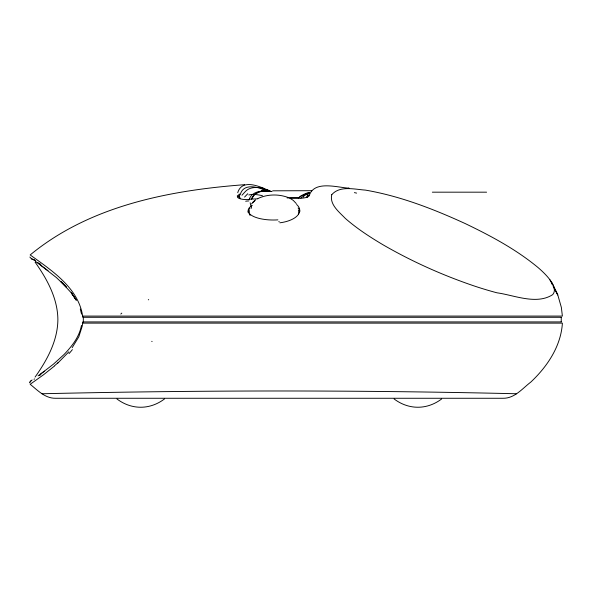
<?xml version="1.0" encoding="UTF-8"?>
<svg xmlns="http://www.w3.org/2000/svg" width="592" height="592" viewBox="0 0 592 592"><rect width="100%" height="100%" fill="white"/><g stroke="black" fill="none" stroke-linecap="round" stroke-linejoin="round"><path stroke-width="0.89" d="M237.392 195.338L237.377 196.618A2.309 2.22 -1.1 0 1 239.841 198.564L239.871 197.41M298.375 198.616L298.486 197.972L289.325 198.024M307.011 196.744L307.766 194.442L309.327 192.393M237.718 192.748C242.076 177.852 261.042 186.961 270.27 191.246M240.189 194.857C243.549 181.485 260.591 187.982 269.101 191.534M81.481 325.371C79.38 336.826 71.906 346.283 64.062 354.497L53.487 364.117L40.737 373.959M249.254 199.178C251.852 191.771 260.917 190.372 267.739 191.357M29.659 382.861L30.347 381.44L32.116 379.968M251.533 199.149C254.456 190.987 264.713 190.165 272.024 191.519L269.982 191.253M251.556 199.119L252.399 197.284M241.965 195.227L245.362 191.542A274.333 56.129 49.7 0 1 264.01 188.478M244.585 197.062L247.759 193.739M35.076 377.089C47.042 360.202 57.705 340.844 57.875 319.606C57.705 298.375 47.042 279.01 35.076 262.123M72.128 347.741L78.803 336.818L82.258 326.044A23.917 14.511 -89.9 0 0 82.658 323.121M251.511 203.959L255.648 199.881M68.857 351.826L57.787 363.111M300.899 198.046L301.617 197.291A115.78 28.83 20.3 0 1 302.297 196.751M30.939 380.811L29.918 382.114M252.658 202.486L254.53 200.71M54.153 366.3L43.601 374.714L30.177 384.282C37.622 390.276 45.221 398.527 55.641 398.268L502.934 398.268C514.603 398.549 522.418 388.441 530.854 382.04C547.297 366.544 560.95 346.268 562.4 323.136L82.651 323.121A1.154 0.666 90 0 1 83.317 321.915L83.317 317.297A1.154 0.666 90 0 1 82.651 316.091C78.373 287.727 51.659 270.492 30.185 254.937C89.829 205.72 169.512 190.291 244.718 184.682M44.496 371.177L38.08 375.846M39.501 375.52L40.87 374.551M302.956 196.204L308.876 193.392M255.744 193.695L257.668 192.615M34.003 379.309L34.602 378.91M302.024 195.205L298.464 198.091A144.293 37.022 24.1 0 1 301.935 195.427M311.348 190.905L311.74 190.691M164.472 398.964C149.82 410.004 131.587 410.004 116.935 398.964M441.647 398.964C426.995 410.004 408.761 410.004 394.102 398.964M302.801 194.783L305.694 193.562M257.934 198.535C267.355 194.08 278.677 193.91 288.385 197.58M307.329 193.036L309.357 192.526M279.291 221.667L278.736 221.726M257.786 198.831L249.306 199.201L249.321 199.83M41.928 393.761C200.133 390.098 358.441 390.01 516.638 393.761M272.675 190.816L310.992 190.698M432.338 192.178L486.594 192.178M82.651 316.091L562.385 316.076L561.349 307.389L557.768 294.868L551.996 282.932M83.021 317.297L561.238 317.297M83.013 321.915L561.238 321.915M287.076 197.928L298.486 197.972M269.212 191.179L269.774 191.231M32.937 259.178L31.443 258.793L29.859 257.054M348.984 188.182C337.285 187.479 314.5 180.249 309.364 195.279A2.309 2.227 5 0 0 306.937 197.373M290.79 198.794L293.225 200.355L296.281 203.552M33.759 259.703L34.898 260.465M33.455 259.525L34.129 259.984M31.443 258.793L32.516 259.518M33.537 259.585L34.003 259.895M34.417 260.177L35.083 260.635M35.468 260.894L35.875 261.176M37.836 262.522L38.399 262.915M38.991 263.329L40.256 264.217M39.494 263.692L40.855 264.654M35.683 261.694L40.915 265.394M48.019 270.692L40.397 265.001L56.336 277.53L66.326 287.061L60.969 281.666L71.358 292.929L76.309 300.137L71.277 292.729L76.227 300.033M549.924 279.824L552.403 284.604M553.224 286.202L557.768 294.971L553.217 286.062M551.566 282.828L552.388 284.449M80.297 308.994L81.555 314.137M561.246 317.297L561.246 321.915M277.892 219.869A25.833 9.62 -0.6 0 1 252.318 215.828A25.833 9.62 -0.6 0 1 252.266 205.387M296.577 204.447A25.863 12.521 -0.8 0 1 279.853 222.807M354.393 192.629A176.66 42.957 26.8 0 1 356.599 193.103M347.889 188.596A2.257 1.635 -80.3 0 1 348.984 188.212M309.32 195.279A11.559 3.345 2 0 1 298.597 198.283M249.35 199.526A11.618 3.456 -3.3 0 1 237.407 196.618M239.508 197.351A212.757 40.974 46.3 0 1 239.346 194.317M303.104 197.106A135.76 34.003 20.9 0 1 303.918 196.625M305.627 193.532A130.913 33.996 25 0 1 307.255 192.999M302.468 195.612A115.344 29.659 24.5 0 1 303.496 195.153M72.379 349.613A93.684 39.346 -77.4 0 1 69.005 353.624M57.972 362.733A171.406 29.519 -56.5 0 1 54.338 365.945M148.318 299.855A194.117 0.651 -35.5 0 1 148.696 299.582M152.1 341.577A193.754 0.474 35.2 0 1 151.744 341.325M251.615 208.28A232.486 46.842 46.5 0 1 250.164 202.79M245.658 201.228A230.325 49.38 40 0 1 248.766 200.947M248.803 194.946A270.315 54.464 47.9 0 1 262.508 195.76M306.863 197.373A9.183 2.375 -0.1 0 1 306.811 197.484M238.435 196.063A209.02 41.144 44.6 0 1 239.264 193.961M248.011 212.291A25.959 11.078 -0.6 0 1 250.068 208.184M298.102 207.999A25.959 11.078 -0.6 0 1 299.863 211.314M298.353 210.145A24.805 10.582 -0.6 0 1 298.353 214.001M250.113 215.429A24.805 10.582 -0.6 0 1 249.572 210.597M302.645 195.53A156.717 40.308 24.4 0 1 309.572 193.258M261.62 190.328A265.66 57.32 46.3 0 1 267.836 189.625M257.579 192.489A261.42 55.47 45.2 0 1 262.152 191.061M252.629 197.491A243.046 51.156 43.7 0 1 255.441 193.717M120.805 314.056A192.185 8.073 -42.2 0 1 121.804 313.116M331.749 194.709C329.367 204.61 339.305 212.091 345.336 218.426C356.88 228.534 369.793 236.926 382.95 244.748C411.766 261.427 442.298 275.11 473.807 285.84A157.176 39.886 26.4 0 0 497.065 292.825C513.997 295.127 536.352 305.132 552.58 294.72A98.25 24.931 26.4 0 0 554.364 290.095L554.201 288.489A86.025 21.83 26.4 0 0 537.832 267.369C515.928 249.276 490.657 235.771 465.142 223.539C433.233 208.932 400.103 196.056 365.375 190.099C354.564 189.388 339.867 185.311 331.749 194.709"/></g></svg>
